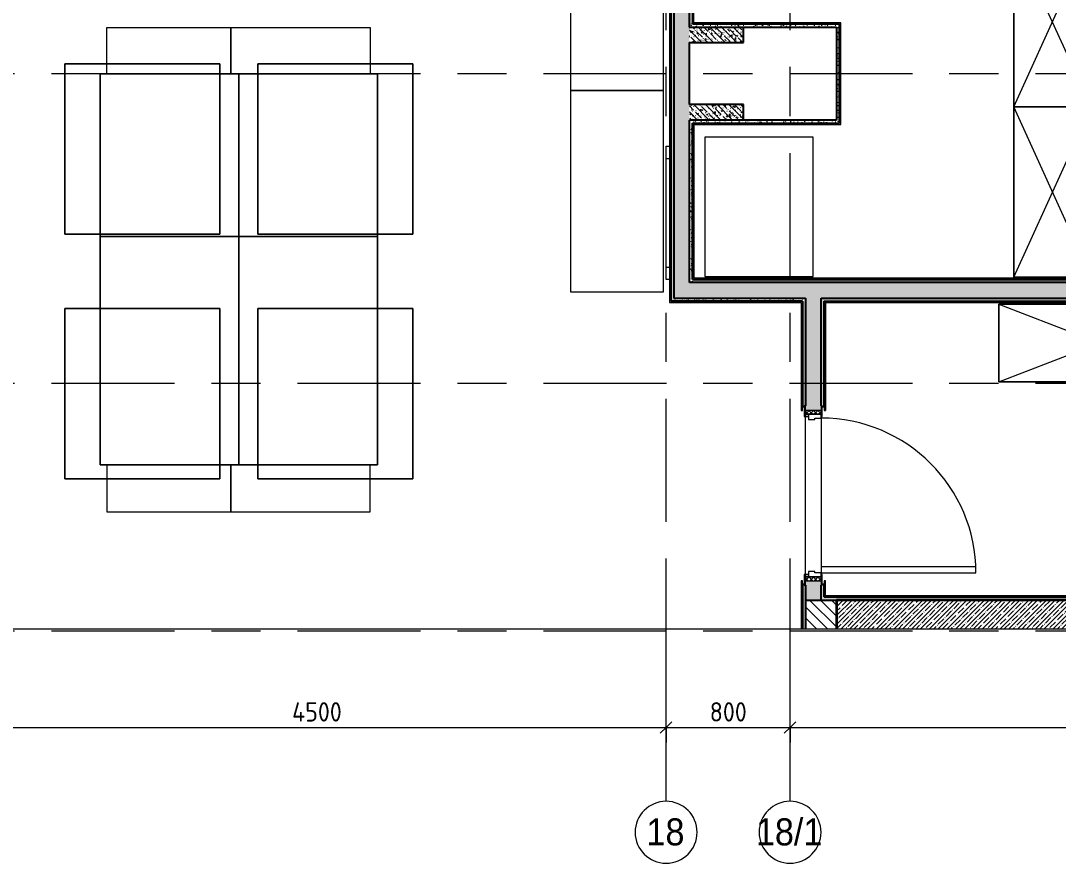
# Model space of a CAD drawing. Header units: millimetres. Extents: x 54725 to 263872, y -8553 to 29614.
# Drawn here: x 61495 to 68191, y 11900 to 17341 of the extents above; entities that cross this region are included whole.
import ezdxf

# ---------------------------------------------------------------- set-up
doc = ezdxf.new("R2010")
doc.units = ezdxf.units.MM
doc.linetypes.add('Осевая', pattern=[1587.5, 317.5, -238.125, 793.75, -238.125])
for name, color, linetype, lineweight in [('A-ANNO-DIMS', 7, 'Continuous', 9), ('A-ANNO-DIMS-50', 7, 'Continuous', 9), ('A-DETL-GENF', 7, 'Continuous', 9), ('A-DOOR', 7, 'Continuous', 9), ('A-DOOR-1', 7, 'Continuous', 15), ('A-DOOR-FRAM', 7, 'Continuous', 15), ('A-DOOR-FRAM-1', 7, 'Continuous', 9), ('I-FURN', 7, 'Continuous', 9), ('I-WALL', 7, 'Continuous', 9), ('Оси', 7, 'Continuous', 9), ('Оси-1', 7, 'Continuous', 20), ('Оси-2', 7, 'Осевая', 9)]:
    doc.layers.add(name, color=color, linetype=linetype, lineweight=lineweight)
for name, color, linetype, lineweight, true_color in [('A-WALL-1', 7, 'Continuous', 35, 0x3c3c3c), ('A-WALL-3', 7, 'Continuous', 25, 0x3c3c3c), ('A-WALL-FNSH-2', 7, 'Continuous', 15, 0x3c3c3c)]:
    doc.layers.add(name, color=color, linetype=linetype, lineweight=lineweight, true_color=true_color)
doc.styles.add('Arial', font='arial.ttf', dxfattribs={"width": 0.9, "height": 175})
doc.styles.add('ISOCPEUR', font='isocpeur.ttf', dxfattribs={"width": 0.9, "height": 125})
doc.dimstyles.new('ISO-2_5_0_9К_БОЛЬШОЙ', dxfattribs={"dimscale": 304.8, "dimtxt": 124.497647, "dimasz": 0.246063, "dimexe": 0.19685, "dimexo": 0.492126, "dimgap": 0, "dimtad": 1, "dimdec": 0, "dimrnd": 10, "dimzin": 0, "dimdsep": 46, "dimtxsty": 'ISOCPEUR', "dimblk1": 'OBLIQUE', "dimblk2": 'OBLIQUE', "dimsah": 1, "dimcen": 0.09, "dimdle": 0.19685, "dimazin": 0, "dimtfac": 1, "dimtdec": 4, "dimtix": 1, "dimtmove": 0, "dimatfit": 3, "dimfxl": 1, "dimtvp": 1, "dimtolj": 1, "dimtzin": 0, "dimarcsym": 2})
pattern_1 = [(135, (0, 0), (-37.717076, -37.717076), [53.34, -8.89, 1.778, -8.89]), (135, (0, 37.694), (-37.717076, -37.717076), []), (50, (0, 0), (63.763904, -5.57885), [6.667, -73.342]), (355, (0, 0), (-12.334876, 66.869514), [5.334, -58.674]), (100.451, (5.314, -0.465), (51.43036, 61.29098), [5.667, -62.332]), (46.184, (0, 17.78), (94.87722, -14.71484), [10.001, -110.014]), (96.636, (7.91, 16.55), (83.09115, 86.5993), [8.5, -93.497]), (351.184, (0, 17.78), (83.09204, 86.59928), [8.001, -88.011]), (21, (8.89, 13.335), (53.064487, -35.792726), [6.667, -73.342]), (326, (8.89, 13.335), (21.63066, 64.46546), [5.334, -58.674]), (71.451, (13.31, 10.35), (74.69646, 28.672367), [5.667, -62.332]), (37.5, (0, 0), (1.080413, 29.594271), [1.676, -56.286, 1.676, -57.887, -58.896]), (37.5, (0, 0), (1.080413, 29.594271), [-117.526, 1.676, -57.22]), (7.5, (0, 0), (23.386368, 35.063507), [1.676, -32.283, 1.676, -54.953, -22.447]), (7.5, (0, 0), (23.386368, 35.063507), [-90.589, 1.676, -20.771]), (327.5, (-19.825, 0), (47.456567, -2.005468), [1.676, -20.549, 1.676, -67.666, -92.011]), (327.5, (-19.825, 0), (47.456567, -2.005468), [-91.567, 1.676, -90.335]), (317.5, (-28.715, 0), (51.844948, 8.89904), [1.676, -27.216, 1.676, -44.374, -65.341]), (317.5, (-28.715, 0), (51.844948, 8.89904), [-74.943, 1.676, -63.665])]
pattern_2 = [(0, (0, 0), (60.96, 15.24), [5.029, -40.691, 5.029, -40.691, -243.84]), (0, (0, 0), (60.96, 15.24), [-91.44, 5.029, -86.411, 5.029, -40.691, -106.68]), (0, (0, 0), (60.96, 15.24), [-228.6, 5.029, -25.451, 5.029, -71.171]), (120, (22.86, 7.62), (-43.678227, 45.1729086), [5.029, -40.691, 5.029, -40.691, -243.84]), (120, (22.86, 7.62), (-43.678227, 45.1729086), [-91.44, 5.029, -86.411, 5.029, -40.691, -106.68]), (120, (22.86, 7.62), (-43.678227, 45.1729086), [-228.6, 5.029, -25.451, 5.029, -71.171]), (240, (30.48, 38.1), (-17.281773, -60.4129086), [5.029, -40.691, 5.029, -40.691, -243.84]), (240, (30.48, 38.1), (-17.281773, -60.4129086), [-91.44, 5.029, -86.411, 5.029, -40.691, -106.68]), (240, (30.48, 38.1), (-17.281773, -60.4129086), [-228.6, 5.029, -25.451, 5.029, -71.171])]

# ---------------------------------------------------------------- blocks, each defined once
blk = doc.blocks.new('110_Дверь_СКБ_1Ст_Внутренняя1 - Д-11 1100x2100h_кладовые _все__ коридор _между помещениями блока столовой__ моечные _все_-32089444-Фрагмент 1_10_ Пищеблок')
at = {"layer": 'A-DOOR'}
h = blk.add_hatch(dxfattribs=at)
h.set_pattern_fill('FP_8', color=256, style=0, pattern_type=2)
h.set_pattern_definition([(135, (1751.41, 114.685), (-14.14214, -14.14214), []), (225, (1751.41, 114.685), (14.14214, -14.14214), [])])
h.paths.add_polyline_path([(562.5, -50), (562.5, 50), (537.5, 50), (537.5, -50)])
at = {"layer": 'A-DOOR-FRAM-1'}
h = blk.add_hatch(dxfattribs=at)
h.set_pattern_fill('FP_9', color=256, style=0, pattern_type=2)
h.set_pattern_definition([(45, (-371.384, 114.685), (-14.1421, 14.1421), []), (135, (-371.384, 114.685), (-14.1421, -14.1421), [])])
h.paths.add_polyline_path([(-512.5, -50), (-512.5, 50), (-537.5, 50), (-537.5, -50)])
at = {"layer": 'A-DOOR'}
blk.add_arc((512.5, 50), 1000, 90, 180, dxfattribs=at)
at = {"layer": 'A-DOOR-1'}
for p, q in [((512.5, 1050), (472.5, 1050)), ((472.5, 1050), (472.5, 50)), ((512.5, 50), (512.5, 1050)), ((472.5, 50), (512.5, 50))]:
    blk.add_line(p, q, dxfattribs=at)
at = {"layer": 'A-DOOR-FRAM'}
for p, q in [((-497.5, 58), (-567.5, 58)), ((-567.5, 58), (-567.5, 50)), ((-567.5, 50), (-497.5, 50)), ((-512.5, 50), (-537.5, 50)), ((-537.5, 50), (-537.5, -50)), ((-487.5, 50), (-512.5, 50)), ((-512.5, 50), (-512.5, -30)), ((-512.5, -50), (-512.5, 50)), ((-497.5, 50), (-512.5, 50)), ((-512.5, 50), (-512.5, 49)), ((-512.5, 49), (-497.5, 49)), ((-497.5, 50), (-497.5, 58)), ((-497.5, 49), (-497.5, 50)), ((-487.5, 10), (-487.5, 50)), ((-477.5, 10), (-487.5, 10)), ((-477.5, -30), (-477.5, 10)), ((512.5, 10), (502.5, 10)), ((502.5, 10), (502.5, -30)), ((512.5, 50), (512.5, 10)), ((537.5, 50), (512.5, 50)), ((592.5, 58), (522.5, 58)), ((522.5, 58), (522.5, 50)), ((537.5, 50), (522.5, 50)), ((522.5, 50), (522.5, 49)), ((522.5, 50), (592.5, 50)), ((522.5, 49), (537.5, 49)), ((537.5, -30), (537.5, 50)), ((562.5, 50), (537.5, 50)), ((537.5, 50), (537.5, -50)), ((537.5, 49), (537.5, 50)), ((562.5, -50), (562.5, 50)), ((592.5, 50), (592.5, 58)), ((-497.5, -50), (-567.5, -50)), ((-567.5, -50), (-567.5, -58)), ((-567.5, -58), (-497.5, -58)), ((-537.5, -50), (-512.5, -50)), ((-512.5, -30), (-477.5, -30)), ((-497.5, -30), (-512.5, -30)), ((-512.5, -30), (-512.5, -50)), ((-512.5, -50), (-497.5, -50)), ((-497.5, -50), (-497.5, -30)), ((-497.5, -58), (-497.5, -50)), ((502.5, -30), (537.5, -30)), ((537.5, -30), (522.5, -30)), ((522.5, -30), (522.5, -50)), ((522.5, -50), (537.5, -50)), ((592.5, -50), (522.5, -50)), ((522.5, -50), (522.5, -58)), ((522.5, -58), (592.5, -58)), ((537.5, -50), (537.5, -30)), ((537.5, -50), (562.5, -50)), ((592.5, -58), (592.5, -50))]:
    blk.add_line(p, q, dxfattribs=at)
blk = doc.blocks.new('Штора противопожарная_Рен - ШТ_700х700-V12-Фрагмент 1_10_ Пищеблок')
at = {"layer": 'A-DOOR'}
for p, q in [((-430, 100), (-350, 100)), ((-430, 78), (-430, 100)), ((-350, 100), (-350, 78)), ((350, 100), (430, 100)), ((350, 78), (350, 100)), ((430, 100), (430, 78))]:
    blk.add_line(p, q, dxfattribs=at)
blk = doc.blocks.new('Стол базовый прямоугольный - 1_37п-25626041-Фрагмент 1_10_ Пищеблок')
at = {"layer": 'I-FURN'}
for p, q in [((650, 300), (-650, 300)), ((-650, 300), (-650, -300)), ((650, -300), (650, 300)), ((-650, -300), (650, -300))]:
    blk.add_line(p, q, dxfattribs=at)
blk = doc.blocks.new('Стол базовый прямоугольный - 1_12п-25625643-Фрагмент 1_10_ Пищеблок')
at = {"layer": 'I-FURN'}
for p, q in [((700, 300), (-700, 300)), ((-700, 300), (-700, -300)), ((700, -300), (700, 300)), ((-700, -300), (700, -300))]:
    blk.add_line(p, q, dxfattribs=at)
blk = doc.blocks.new('Стол базовый прямоугольный - 1_56п-25628080-Фрагмент 1_10_ Пищеблок')
at = {"layer": 'I-FURN'}
for p, q in [((150, 450), (-150, 450)), ((-150, 450), (-150, -450)), ((150, -450), (150, 450)), ((-150, -450), (150, -450))]:
    blk.add_line(p, q, dxfattribs=at)
blk = doc.blocks.new('Стол базовый прямоугольный - 1_59п-25628166-Фрагмент 1_10_ Пищеблок')
at = {"layer": 'I-FURN'}
for p, q in [((150, 400), (-150, 400)), ((-150, 400), (-150, -400)), ((150, -400), (150, 400)), ((-150, -400), (150, -400))]:
    blk.add_line(p, q, dxfattribs=at)
blk = doc.blocks.new('Стол базовый прямоугольный - 1_56п-25628226-Фрагмент 1_10_ Пищеблок')
at = {"layer": 'I-FURN'}
for p, q in [((-150, 450), (150, 450)), ((-150, -450), (-150, 450)), ((150, 450), (150, -450)), ((150, -450), (-150, -450))]:
    blk.add_line(p, q, dxfattribs=at)
blk = doc.blocks.new('Стол базовый прямоугольный - 1_59п-25628227-Фрагмент 1_10_ Пищеблок')
at = {"layer": 'I-FURN'}
for p, q in [((-150, 400), (150, 400)), ((-150, -400), (-150, 400)), ((150, 400), (150, -400)), ((150, -400), (-150, -400))]:
    blk.add_line(p, q, dxfattribs=at)
blk = doc.blocks.new('Шкаф параметрический - 1_141п-25632429-Фрагмент 1_10_ Пищеблок')
at = {"layer": 'I-FURN'}
for p, q in [((0, 0), (1300, 500)), ((0, 500), (1300, 0)), ((1300, 500), (0, 500)), ((0, 500), (0, 0)), ((0, 0), (0, 500)), ((0, 500), (1300, 500)), ((1300, 0), (1300, 500)), ((1300, 500), (1300, 0)), ((0, 0), (1300, 0)), ((1300, 0), (0, 0))]:
    blk.add_line(p, q, dxfattribs=at)
blk = doc.blocks.new('Шкаф параметрический - 1_169п-25633357-Фрагмент 1_10_ Пищеблок')
at = {"layer": 'I-FURN'}
for p, q in [((0, 0), (1100, -500)), ((0, -500), (1100, 0)), ((1100, 0), (0, 0)), ((0, 0), (0, -500)), ((0, -500), (0, 0)), ((0, 0), (1100, 0)), ((1100, -500), (1100, 0)), ((1100, 0), (1100, -500)), ((0, -500), (1100, -500)), ((1100, -500), (0, -500))]:
    blk.add_line(p, q, dxfattribs=at)
blk = doc.blocks.new('Стол базовый прямоугольный - 1_45п-25633795-Фрагмент 1_10_ Пищеблок')
at = {"layer": 'I-FURN'}
for p, q in [((450, 350), (-450, 350)), ((-450, 350), (-450, -350)), ((450, -350), (450, 350)), ((-450, -350), (450, -350))]:
    blk.add_line(p, q, dxfattribs=at)
blk = doc.blocks.new('DET_L_Линия разрыва - М100-30705228-Фрагмент 1_10_ Пищеблок')
at = {"layer": 'A-DETL-GENF'}
blk.add_line((17560, 0), (0, 0), dxfattribs=at)
blk = doc.blocks.new('Ось сетки - D8-29747960-Фрагмент 1_10_ Пищеблок')
at = {"layer": 'Оси-1'}
for start, end in [(360, 180), (180, 360)]:
    blk.add_arc((0, 0), 4, start, end, dxfattribs=at)
blk = doc.blocks.new('DIMBLOCK9-Фрагмент 1_10_ Пищеблок')
at = {"layer": 'A-ANNO-DIMS-50'}
for p, q in [((61160, 12679.9), (61160, 12836.9)), ((65660, 12679.9), (65660, 12836.9)), ((61160, 12776.9), (65660, 12776.9)), ((61160, 12776.9), (61160, 12679.9)), ((65660, 12776.9), (65660, 12679.9))]:
    blk.add_line(p, q, dxfattribs=at)
at = {"layer": 'A-ANNO-DIMS-50', "lineweight": 20}
for p, q in [((61160, 12776.9), (61197.5, 12814.4)), ((65660, 12776.9), (65697.5, 12814.4)), ((61160, 12776.9), (61122.5, 12739.4)), ((65660, 12776.9), (65622.5, 12739.4))]:
    blk.add_line(p, q, dxfattribs=at)
at = {"layer": 'A-ANNO-DIMS-50', "color": 0, "insert": (63246, 12940.2), "char_height": 125, "width": 393.604, "attachment_point": 1, "line_spacing_factor": 1.149209, "style": 'ISOCPEUR'}
blk.add_mtext('4500', dxfattribs=at)
blk = doc.blocks.new('_Oblique')
at = {"color": 0, "linetype": 'ByBlock', "lineweight": -2}
blk.add_line((-0.5, -0.5), (0.5, 0.5), dxfattribs=at)
blk = doc.blocks.new('DIMBLOCK10-Фрагмент 1_10_ Пищеблок')
at = {"layer": 'A-ANNO-DIMS-50'}
for p, q in [((65660, 12679.9), (65660, 12836.9)), ((66460, 12679.9), (66460, 12836.9)), ((65660, 12776.9), (66460, 12776.9)), ((65660, 12776.9), (65660, 12679.9)), ((66460, 12776.9), (66460, 12679.9))]:
    blk.add_line(p, q, dxfattribs=at)
at = {"layer": 'A-ANNO-DIMS-50', "lineweight": 20}
for p, q in [((65660, 12776.9), (65697.5, 12814.4)), ((66460, 12776.9), (66497.5, 12814.4)), ((65660, 12776.9), (65622.5, 12739.4)), ((66460, 12776.9), (66422.5, 12739.4))]:
    blk.add_line(p, q, dxfattribs=at)
at = {"layer": 'A-ANNO-DIMS-50', "color": 0, "insert": (65941.5, 12940.2), "char_height": 125, "width": 284.429, "attachment_point": 1, "line_spacing_factor": 1.149209, "style": 'ISOCPEUR'}
blk.add_mtext('800', dxfattribs=at)
blk = doc.blocks.new('DIMBLOCK11-Фрагмент 1_10_ Пищеблок')
at = {"layer": 'A-ANNO-DIMS-50'}
for p, q in [((66460, 12679.9), (66460, 12836.9)), ((70560, 12679.9), (70560, 12836.9)), ((66460, 12776.9), (70560, 12776.9)), ((66460, 12776.9), (66460, 12679.9)), ((70560, 12776.9), (70560, 12679.9))]:
    blk.add_line(p, q, dxfattribs=at)
at = {"layer": 'A-ANNO-DIMS-50', "lineweight": 20}
for p, q in [((66460, 12776.9), (66497.5, 12814.4)), ((70560, 12776.9), (70597.5, 12814.4)), ((66460, 12776.9), (66422.5, 12739.4)), ((70560, 12776.9), (70522.5, 12739.4))]:
    blk.add_line(p, q, dxfattribs=at)
at = {"layer": 'A-ANNO-DIMS-50', "color": 0, "insert": (68356.8, 12940.2), "char_height": 125, "width": 367.747, "attachment_point": 1, "line_spacing_factor": 1.149209, "style": 'ISOCPEUR'}
blk.add_mtext('4100', dxfattribs=at)

msp = doc.modelspace()

# ---------------------------------------------------------------- hatches: boundary and pattern name
at = {"layer": 'I-WALL'}
h = msp.add_hatch(dxfattribs=at)
h.set_pattern_fill('FP_35', color=256, style=0, pattern_type=2)
h.set_pattern_definition(pattern_2)
h.paths.add_polyline_path([(65710, 15530), (65710, 22800), (65690, 22800), (65690, 15530)])
h = msp.add_hatch(dxfattribs=at)
h.set_pattern_fill('FP_3', color=256, style=0, pattern_type=2)
h.set_pattern_definition(pattern_1)
h.paths.add_polyline_path([(65810, 15550), (65810, 22800), (65710, 22800), (65710, 15550)])
h = msp.add_hatch(dxfattribs=at)
h.set_pattern_fill('FP_35', color=256, style=0, pattern_type=2)
h.set_pattern_definition(pattern_2)
h.paths.add_polyline_path([(65830, 17320), (65830, 21050), (65810, 21050), (65810, 17320)])
h = msp.add_hatch(dxfattribs=at)
h.set_pattern_fill('FP_35', color=256, style=0, pattern_type=2)
h.set_pattern_definition(pattern_2)
h.paths.add_polyline_path([(66760, 17300), (66760, 17320), (65810, 17320), (65810, 17300), (66488.4, 17300)])
h = msp.add_hatch(dxfattribs=at)
h.set_pattern_fill('FP_3', color=256, style=0, pattern_type=2)
h.set_pattern_definition(pattern_1)
h.paths.add_polyline_path([(66160, 17200), (66160, 17300), (65810, 17300), (65810, 17200), (65913.8, 17200)])
h = msp.add_hatch(dxfattribs=at)
h.set_pattern_fill('FP_35', color=256, style=0, pattern_type=2)
h.set_pattern_definition(pattern_2)
h.paths.add_polyline_path([(66760, 16700), (66780, 16700), (66780, 17320), (66760, 17320), (66760, 16855.9)])
h = msp.add_hatch(dxfattribs=at)
h.set_pattern_fill('FP_3', color=256, style=0, pattern_type=2)
h.set_pattern_definition(pattern_1)
h.paths.add_polyline_path([(66160, 16700), (66160, 16800), (65810, 16800), (65810, 16700), (65913.8, 16700)])
h = msp.add_hatch(dxfattribs=at)
h.set_pattern_fill('FP_35', color=256, style=0, pattern_type=2)
h.set_pattern_definition(pattern_2)
h.paths.add_polyline_path([(65830, 15650), (65830, 16700), (65810, 16700), (65810, 15650)])
h = msp.add_hatch(dxfattribs=at)
h.set_pattern_fill('FP_35', color=256, style=0, pattern_type=2)
h.set_pattern_definition(pattern_2)
h.paths.add_polyline_path([(65830, 16680), (66780, 16680), (66780, 16700), (65830, 16700)])
h = msp.add_hatch(dxfattribs=at)
h.set_pattern_fill('FP_35', color=256, style=0, pattern_type=2)
h.set_pattern_definition(pattern_2)
h.paths.add_polyline_path([(68435, 15650), (68435, 15670), (65830, 15670), (65830, 15650), (67063.1, 15650)])
h = msp.add_hatch(dxfattribs=at)
h.set_pattern_fill('FP_3', color=256, style=0, pattern_type=2)
h.set_pattern_definition(pattern_1)
h.paths.add_polyline_path([(68535, 15550), (68535, 15650), (65810, 15650), (65810, 15550), (67063.1, 15550)])
h = msp.add_hatch(dxfattribs=at)
h.set_pattern_fill('FP_35', color=256, style=0, pattern_type=2)
h.set_pattern_definition(pattern_2)
h.paths.add_polyline_path([(66540, 15530), (66560, 15530), (66560, 15550), (65710, 15550), (65710, 15530), (66532, 15530)])
h = msp.add_hatch(dxfattribs=at)
h.set_pattern_fill('FP_3', color=256, style=0, pattern_type=2)
h.set_pattern_definition(pattern_1)
h.paths.add_polyline_path([(66660, 13600), (66660, 13725), (66560, 13725), (66560, 13600)])
h.paths.add_polyline_path([(66560, 14825), (66660, 14825), (66660, 15550), (66560, 15550), (66560, 14855)])
h = msp.add_hatch(dxfattribs=at)
h.set_pattern_fill('FP_35', color=256, style=0, pattern_type=2)
h.set_pattern_definition(pattern_2)
h.paths.add_polyline_path([(66660, 13600), (66680, 13600), (66680, 13700), (66668, 13700), (66668, 13695), (66660, 13695)])
h.paths.add_polyline_path([(66680, 14850), (66680, 15550), (66660, 15550), (66660.1, 14855), (66668, 14855), (66668, 14850)])
h = msp.add_hatch(dxfattribs=at)
h.set_pattern_fill('FP_35', color=256, style=0, pattern_type=2)
h.set_pattern_definition(pattern_2)
h.paths.add_polyline_path([(70310, 15530), (70310, 15550), (66680, 15550), (66680, 15530), (70290, 15530)])
h = msp.add_hatch(dxfattribs=at)
h.set_pattern_fill('FP_35', color=256, style=0, pattern_type=2)
h.set_pattern_definition(pattern_2)
h.paths.add_polyline_path([(66560, 13412.5), (66560, 13695), (66552, 13695), (66552, 13700), (66540, 13700), (66540, 13412.5), (66552, 13412.5)])
h.paths.add_polyline_path([(66540, 14850), (66552, 14850), (66552, 14855), (66560, 14855), (66560, 15530), (66540, 15530), (66540, 14942.9)])
h = msp.add_hatch(dxfattribs=at)
h.set_pattern_fill('FP_5', color=256, style=0, pattern_type=2)
h.set_pattern_definition([(135, (0, 0), (-35.35534, -35.35534), [])])
h.paths.add_polyline_path([(66760, 13412.5), (66760, 13600), (66560, 13600), (66560, 13412.5)])
h = msp.add_hatch(dxfattribs=at)
h.set_pattern_fill('FP_35', color=256, style=0, pattern_type=2)
h.set_pattern_definition(pattern_2)
h.paths.add_polyline_path([(70511.1, 13600), (70710, 13600), (70710, 13620), (66680, 13620), (66680, 13600), (69936.4, 13600)])
h = msp.add_hatch(dxfattribs=at)
h.set_pattern_fill('FP_1', color=256, style=0, pattern_type=2)
h.set_pattern_definition([(45, (0, 0), (-28.51196, 28.51196), []), (45, (28.51, 0), (-28.51196, 28.51196), [50.403, -10.081, 1.676, -8.404])])
h.paths.add_polyline_path([(68344.3, 13412.5), (68640, 13412.5), (68640, 13600), (66760, 13600), (66760, 13412.5), (67063.1, 13412.5)])

# ---------------------------------------------------------------- linework, layer by layer
at = {"layer": 'A-WALL-1'}
for p, q in [((68640, 13600), (66760, 13600)), ((66760, 13600), (66760, 13412.5))]:
    msp.add_line(p, q, dxfattribs=at)
at = {"layer": 'A-WALL-3'}
for p, q in [((65690, 22820), (65690, 15530)), ((65710, 22800), (65710, 15550)), ((65810, 17300), (65810, 21050)), ((65830, 21030), (65830, 17320)), ((65810, 17300), (66760, 17300)), ((65830, 17320), (66780, 17320)), ((66160, 17200), (66160, 17300)), ((66760, 17300), (66760, 16700)), ((66780, 16680), (66780, 17320)), ((65810, 16800), (65810, 17200)), ((65810, 17200), (66160, 17200)), ((66160, 16800), (65810, 16800)), ((66160, 16700), (66160, 16800)), ((65810, 15650), (65810, 16700)), ((66760, 16700), (65810, 16700)), ((65830, 15670), (65830, 16680)), ((65830, 16680), (66780, 16680)), ((65830, 15670), (68415, 15670)), ((68435, 15650), (65810, 15650)), ((65710, 15550), (66560, 15550)), ((66560, 15550), (66560, 14855)), ((66660, 15550), (70310, 15550)), ((66660, 14855), (66660, 15550)), ((66540, 15530), (65690, 15530)), ((66540, 15530), (66540, 14850)), ((66680, 14850), (66680, 15530)), ((66680, 15530), (70290, 15530)), ((66540, 14850), (66552, 14850)), ((66668, 14850), (66680, 14850)), ((66540, 13700), (66540, 13412.5)), ((66552, 13700), (66540, 13700)), ((66560, 13695), (66560, 13412.5)), ((66660, 13600), (66660, 13695)), ((66680, 13700), (66668, 13700)), ((66680, 13620), (66680, 13700)), ((66560, 13600), (70710, 13600)), ((66680, 13620), (70690, 13620))]:
    msp.add_line(p, q, dxfattribs=at)
at = {"layer": 'A-WALL-FNSH-2'}
for p, q in [((65682, 22828), (65682, 15522)), ((65838, 17328), (65838, 21022)), ((66788, 17328), (65838, 17328)), ((66788, 16672), (66788, 17328)), ((65838, 16680), (65838, 15678)), ((65838, 16672), (66788, 16672)), ((68407, 15678), (65838, 15678)), ((65682, 15522), (66532, 15522)), ((66532, 15522), (66532, 14825)), ((66688, 15530), (66688, 14825)), ((66688, 15522), (70282, 15522)), ((66532, 14825), (66540, 14825)), ((66540, 14825), (66540, 14850)), ((66680, 14850), (66680, 14825)), ((66680, 14825), (66688, 14825)), ((66540, 13725), (66532, 13725)), ((66532, 13725), (66532, 13412.5)), ((66540, 13700), (66540, 13725)), ((66680, 13725), (66680, 13700)), ((66688, 13725), (66680, 13725)), ((66688, 13628), (66688, 13725)), ((70682, 13628), (66688, 13628))]:
    msp.add_line(p, q, dxfattribs=at)
at = {"layer": 'I-FURN'}
for p, q in [((62050, 17062.5), (61780, 17062.5)), ((61780, 17062.5), (61780, 15962.5)), ((61780, 15962.5), (61780, 17062.5)), ((61780, 17062.5), (62050, 17062.5)), ((62780, 17062.5), (62050, 17062.5)), ((62050, 17062.5), (62780, 17062.5)), ((62780, 16998), (62780, 17062.5)), ((62780, 17062.5), (62780, 16998)), ((63750, 17062.5), (63025, 17062.5)), ((63025, 17062.5), (63025, 16998)), ((63025, 16998), (63025, 17062.5)), ((63025, 17062.5), (63750, 17062.5)), ((64025, 17062.5), (63750, 17062.5)), ((63750, 17062.5), (64025, 17062.5)), ((64025, 15962.5), (64025, 17062.5)), ((64025, 17062.5), (64025, 15962.5)), ((62902.5, 16997.5), (62007.5, 16997.5)), ((62007.5, 16997.5), (62007.5, 15947.5)), ((62007.5, 15962.5), (62007.5, 16997.5)), ((62007.5, 16997.5), (62780, 16997.5)), ((62780, 16997.5), (62902.5, 16997.5)), ((62780, 15962.5), (62780, 16997.5)), ((62780, 16997.5), (62780, 15962.5)), ((62902.5, 15947.5), (62902.5, 16997.5)), ((62902.5, 16997.5), (62902.5, 15947.5)), ((63797.5, 16997.5), (62902.5, 16997.5)), ((62902.5, 16997.5), (62902.5, 15947.5)), ((62902.5, 15947.5), (62902.5, 16997.5)), ((62902.5, 16997.5), (63025, 16997.5)), ((63025, 16997.5), (63797.5, 16997.5)), ((63025, 16997.5), (63025, 15962.5)), ((63025, 15962.5), (63025, 16997.5)), ((63797.5, 15947.5), (63797.5, 16997.5)), ((63797.5, 16997.5), (63797.5, 15962.5)), ((61780, 15962.5), (62007.5, 15962.5)), ((62007.5, 15962.5), (61780, 15962.5)), ((62007.5, 15947.5), (62007.5, 15962.5)), ((62007.5, 15962.5), (62780, 15962.5)), ((62780, 15962.5), (62007.5, 15962.5)), ((62902.5, 15947.5), (62007.5, 15947.5)), ((62007.5, 15947.5), (62007.5, 14472.5)), ((62007.5, 15482.5), (62007.5, 15947.5)), ((62007.5, 15947.5), (62902.5, 15947.5)), ((62007.5, 15947.5), (62902.5, 15947.5)), ((62902.5, 15947.5), (62007.5, 15947.5)), ((62902.5, 14472.5), (62902.5, 15947.5)), ((62902.5, 15947.5), (62902.5, 14472.5)), ((63797.5, 15947.5), (62902.5, 15947.5)), ((62902.5, 15947.5), (62902.5, 14472.5)), ((62902.5, 14472.5), (62902.5, 15947.5)), ((62902.5, 15947.5), (63797.5, 15947.5)), ((62902.5, 15947.5), (63797.5, 15947.5)), ((63797.5, 15947.5), (62902.5, 15947.5)), ((63025, 15962.5), (63797.5, 15962.5)), ((63797.5, 15962.5), (63025, 15962.5)), ((63797.5, 15962.5), (63797.5, 15947.5)), ((63797.5, 15962.5), (64025, 15962.5)), ((64025, 15962.5), (63797.5, 15962.5)), ((63797.5, 14472.5), (63797.5, 15947.5)), ((63797.5, 15947.5), (63797.5, 15482.5)), ((62007.5, 15482.5), (61780, 15482.5)), ((61780, 15482.5), (61780, 14382.5)), ((61780, 14382.5), (61780, 15482.5)), ((61780, 15482.5), (62007.5, 15482.5)), ((62007.5, 14472.5), (62007.5, 15482.5)), ((62780, 15482.5), (62007.5, 15482.5)), ((62007.5, 15482.5), (62780, 15482.5)), ((62780, 14472.5), (62780, 15482.5)), ((62780, 15482.5), (62780, 14472.5)), ((63797.5, 15482.5), (63025, 15482.5)), ((63025, 15482.5), (63025, 14472.5)), ((63025, 14472.5), (63025, 15482.5)), ((63025, 15482.5), (63797.5, 15482.5)), ((63797.5, 15482.5), (63797.5, 14472.5)), ((64025, 15482.5), (63797.5, 15482.5)), ((63797.5, 15482.5), (64025, 15482.5)), ((64025, 14382.5), (64025, 15482.5)), ((64025, 15482.5), (64025, 14382.5)), ((62007.5, 14472.5), (62902.5, 14472.5)), ((62780, 14472.5), (62007.5, 14472.5)), ((62902.5, 14472.5), (62780, 14472.5)), ((62780, 14470), (62780, 14472.5)), ((62780, 14472.5), (62780, 14470)), ((62780, 14382.5), (62780, 14470)), ((62780, 14470), (62780, 14382.5)), ((62902.5, 14472.5), (63797.5, 14472.5)), ((63025, 14472.5), (62902.5, 14472.5)), ((63797.5, 14472.5), (63025, 14472.5)), ((63025, 14472.5), (63025, 14470)), ((63025, 14470), (63025, 14472.5)), ((63025, 14470), (63025, 14382.5)), ((63025, 14382.5), (63025, 14470)), ((61780, 14382.5), (62050, 14382.5)), ((62050, 14382.5), (61780, 14382.5)), ((62050, 14382.5), (62780, 14382.5)), ((62780, 14382.5), (62050, 14382.5)), ((63025, 14382.5), (63750, 14382.5)), ((63750, 14382.5), (63025, 14382.5)), ((63750, 14382.5), (64025, 14382.5)), ((64025, 14382.5), (63750, 14382.5))]:
    msp.add_line(p, q, dxfattribs=at)
at = {"layer": 'I-WALL'}
for p, q in [((66560, 13765), (66560, 14785)), ((66660, 14775), (66660, 13815))]:
    msp.add_line(p, q, dxfattribs=at)
at = {"layer": 'Оси'}
for p, q in [((65660, 12300), (65660, 13550)), ((66460, 12300), (66460, 13550))]:
    msp.add_line(p, q, dxfattribs=at)
at = {"layer": 'Оси-2'}
for p, q in [((65660, 13550), (65660, 26148.1)), ((66460, 13550), (66460, 26148.1)), ((56375.2, 17000), (90566.7, 17000)), ((56375.2, 15000), (90566.7, 15000)), ((56375.2, 13400), (90566.7, 13400))]:
    msp.add_line(p, q, dxfattribs=at)

# ---------------------------------------------------------------- block references
at = {"layer": 'A-DETL-GENF'}
msp.add_blockref('DET_L_Линия разрыва - М100-30705228-Фрагмент 1_10_ Пищеблок', (56105.3, 13412.5), dxfattribs=at)
at = {"layer": 'A-DOOR'}
for name, p, rotation in [('Штора противопожарная_Рен - ШТ_700х700-V12-Фрагмент 1_10_ Пищеблок', (65760, 16100), 89.99999999999987), ('110_Дверь_СКБ_1Ст_Внутренняя1 - Д-11 1100x2100h_кладовые _все__ коридор _между помещениями блока столовой__ моечные _все_-32089444-Фрагмент 1_10_ Пищеблок', (66610, 14287.5), 270)]:
    msp.add_blockref(name, p, dxfattribs=dict(at, rotation=rotation))
at = {"layer": 'I-FURN'}
for name, p, rotation in [('Стол базовый прямоугольный - 1_12п-25625643-Фрагмент 1_10_ Пищеблок', (65342.8, 17590), 89.9999999999997), ('Шкаф параметрический - 1_169п-25633357-Фрагмент 1_10_ Пищеблок', (67903.3, 16784.5), 90.00000000000018), ('Стол базовый прямоугольный - 1_59п-25628227-Фрагмент 1_10_ Пищеблок', (62450, 17148), 270.0000000000001), ('Стол базовый прямоугольный - 1_56п-25628226-Фрагмент 1_10_ Пищеблок', (63300, 17148), 270.0000000000001), ('Стол базовый прямоугольный - 1_37п-25626041-Фрагмент 1_10_ Пищеблок', (65342.8, 16240), 89.9999999999997), ('Шкаф параметрический - 1_169п-25633357-Фрагмент 1_10_ Пищеблок', (67903.3, 15684.5), 90.00000000000018), ('Стол базовый прямоугольный - 1_45п-25633795-Фрагмент 1_10_ Пищеблок', (66260, 16140), 89.9999999999997), ('Стол базовый прямоугольный - 1_59п-25628166-Фрагмент 1_10_ Пищеблок', (62450, 14320), 89.99999999999987), ('Стол базовый прямоугольный - 1_56п-25628080-Фрагмент 1_10_ Пищеблок', (63300, 14320), 89.99999999999987)]:
    msp.add_blockref(name, p, dxfattribs=dict(at, rotation=rotation))
msp.add_blockref('Шкаф параметрический - 1_141п-25632429-Фрагмент 1_10_ Пищеблок', (67807.7, 15009.7), dxfattribs=at)
at = {"layer": 'Оси-1', "xscale": 49.99999999999998, "yscale": 49.99999999999998, "zscale": 49.99999999999998}
for p in [(65660, 12100), (66460, 12100)]:
    msp.add_blockref('Ось сетки - D8-29747960-Фрагмент 1_10_ Пищеблок', p, dxfattribs=at)

# ---------------------------------------------------------------- texts
at = {"layer": 'Оси', "char_height": 175, "attachment_point": 1, "style": 'Arial'}
for s, insert, width in [('18', (65533.7, 12190.3), 303.038), ('18/1', (66239.9, 12190.3), 530.316)]:
    msp.add_mtext(s, dxfattribs=dict(at, insert=insert, width=width))

# ---------------------------------------------------------------- dimensions: what is measured, and where the dimension line sits
at = {"layer": 'A-ANNO-DIMS'}
for base, p1, p2, override, picture, middle in [((65660, 12776.9), (61160, 12829.9), (65660, 12829.9), {"dimpost": '<>', "dimfxl": 4500}, 'DIMBLOCK9-Фрагмент 1_10_ Пищеблок', (63410, 12839.4)), ((66460, 12776.9), (65660, 12829.9), (66460, 12829.9), {"dimpost": '<>', "dimfxl": 800}, 'DIMBLOCK10-Фрагмент 1_10_ Пищеблок', (66060, 12839.4)), ((70560, 12776.9), (66460, 12829.9), (70560, 12829.9), {"dimpost": '<>', "dimfxl": 4100}, 'DIMBLOCK11-Фрагмент 1_10_ Пищеблок', (68510, 12839.4))]:
    dim = msp.add_linear_dim(base=base, p1=p1, p2=p2, dimstyle='ISO-2_5_0_9К_БОЛЬШОЙ', override=override, dxfattribs=at)
    dim.commit()
    dim.dimension.update_dxf_attribs({"geometry": picture, "text_midpoint": middle})

doc.saveas('drawing.dxf')
